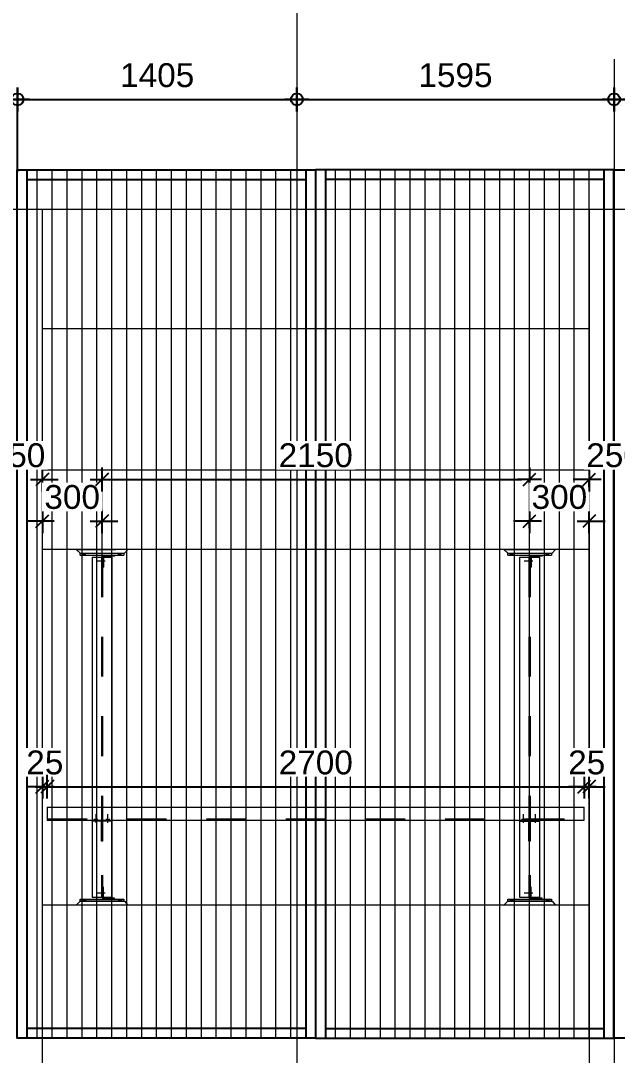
# Model space of a CAD drawing. Header units: millimetres. Extents: x 663313 to 1226001, y 1431724 to 1620898.
# Drawn here: x 663662.2 to 663665.2, y 1524735.12 to 1524740.33 of the extents above; entities that cross this region are included whole.
import ezdxf

# ---------------------------------------------------------------- set-up
doc = ezdxf.new("R2010")
doc.units = ezdxf.units.MM
for name, pattern in [('Grid Line', [22.225, 12.7, -3.175, 3.175, -3.175]), ('HIDDEN', [0.375, 0.25, -0.125]), ('XKITLINE00', [0]), ('XKITLINE02', [4, 2, -2])]:
    doc.linetypes.add(name, pattern=pattern)
doc.layers.get('Defpoints').update_dxf_attribs({"color": 140})
doc.layers.add('000 - D I M', color=1, linetype='Continuous')
doc.layers.add('DIM', color=1, linetype='Continuous')
for name, color, linetype, lineweight in [('A-GENM', 29, 'Continuous', 9), ('Bolt', 7, 'Continuous', 0), ('Part', 2, 'Continuous', 0), ('S-GRID', 1, 'Continuous', 9)]:
    doc.layers.add(name, color=color, linetype=linetype, lineweight=lineweight)
doc.styles.add('Arial', font='arial.ttf')
doc.dimstyles.new('Dim - 40 - Cen', dxfattribs={"dimscale": 0.04, "dimtxt": 3, "dimasz": 1, "dimexe": 0, "dimexo": 2.5, "dimgap": 1.5, "dimtad": 1, "dimdec": 0, "dimlfac": 1000, "dimzin": 1, "dimdsep": 46, "dimtxsty": 'Arial', "dimblk": 'CEN1', "dimcen": 0.09, "dimclrd": 1, "dimclre": 49, "dimclrt": 3, "dimadec": 0, "dimazin": 0, "dimtfac": 1, "dimtdec": 0, "dimtix": 1, "dimtofl": 0, "dimtmove": 2, "dimatfit": 3, "dimfxl": 1, "dimtfill": 1, "dimtfillclr": 256, "dimtolj": 1, "dimtzin": 0, "dimarcsym": 0})
doc.dimstyles.new('Dim - 40 - End', dxfattribs={"dimscale": 0.04, "dimtxt": 3, "dimasz": 1, "dimexe": 0, "dimexo": 2.5, "dimgap": 1.5, "dimtad": 1, "dimdec": 0, "dimlfac": 1000, "dimzin": 1, "dimdsep": 46, "dimtxsty": 'Arial', "dimblk": 'END', "dimcen": 0.09, "dimclrd": 1, "dimclre": 49, "dimclrt": 3, "dimadec": 0, "dimazin": 0, "dimtfac": 1, "dimtdec": 0, "dimtix": 1, "dimtofl": 0, "dimtmove": 2, "dimatfit": 3, "dimfxl": 1, "dimtfill": 1, "dimtfillclr": 256, "dimtolj": 1, "dimtzin": 0, "dimarcsym": 0})

# ---------------------------------------------------------------- blocks, each defined once
blk = doc.blocks.new('GM_Louver Grill Vertical Z1 - Z Profile-18225337-ENT 4 ELE-4 sheet')
at = {"layer": 'A-GENM', "color": 39}
blk.add_line((131839.2, 105680), (131839.2, 110050), dxfattribs=at)
blk = doc.blocks.new('4')
at = {"layer": 'DIM'}
for p, q in [((130213.4, 105680), (130213.4, 110050)), ((131613.7, 110050), (131613.7, 105680)), ((131713.7, 110050), (131713.7, 105680)), ((133113.9, 105680), (133113.9, 110050)), ((130213.4, 110000), (131613.7, 110000)), ((133113.9, 110000), (131713.7, 110000)), ((131613.7, 105730), (130213.4, 105730)), ((131713.7, 105730), (133113.9, 105730))]:
    blk.add_line(p, q, dxfattribs=at)
for points in [[(130163.4, 110050), (131663.7, 110050), (131663.7, 105680), (130163.4, 105680)], [(133163.9, 110050), (131663.7, 110050), (131663.7, 105680), (133163.9, 105680)], [(133163.9, 110050), (134664.2, 110050), (134664.2, 105680), (133163.9, 105680)]]:
    blk.add_lwpolyline(points, close=True, dxfattribs=at)
at = {"layer": 'A-GENM'}
for p in [(-1575, 0), (-1500, 0), (-1425, 0), (-1350, 0), (-1275, 0), (-1200, 0), (-1125, 0), (-1050, 0), (-975, 0), (-900, 0), (-825, 0), (-750, 0), (-675, 0), (-600, 0), (-450, 0), (-375, 0), (-300, 0), (-75, 0), (0, 0), (75, 0), (150, 0), (225, 0), (300, 0), (375, 0), (450, 0), (525, 0), (600, 0), (675, 0), (750, 0), (825, 0), (900, 0), (975, 0), (1050, 0), (1125, 0), (1200, 0)]:
    blk.add_blockref('GM_Louver Grill Vertical Z1 - Z Profile-18225337-ENT 4 ELE-4 sheet', p, dxfattribs=at)
at = {"layer": 'A-GENM', "color": 250}
blk.add_blockref('GM_Louver Grill Vertical Z1 - Z Profile-18225337-ENT 4 ELE-4 sheet', (-525, 0), dxfattribs=at)
blk = doc.blocks.new('*A2968277')
at = {"layer": 'Part', "linetype": 'XKITLINE00', "lineweight": 0}
for p, q in [((441.413366, 88.530227), (441.413366, 87.880227)), ((441.413366, 88.530227), (468.413366, 88.530227)), ((468.413366, 87.880227), (468.413366, 88.530227)), ((441.413366, 87.880227), (468.413366, 87.880227))]:
    blk.add_line(p, q, dxfattribs=at)
at = {"layer": 'Part', "linetype": 'XKITLINE02', "lineweight": 0}
blk.add_line((441.413366, 87.940227), (468.413366, 87.940227), dxfattribs=at)
blk = doc.blocks.new('*A3033278')
at = {"layer": 'Part', "linetype": 'XKITLINE00', "lineweight": 0}
for p, q in [((443.663364, 101.130227), (443.663364, 88.530227)), ((443.663364, 101.130227), (444.663364, 101.130227)), ((444.663364, 101.130227), (444.663364, 88.530227)), ((443.663364, 87.820227), (443.663364, 84.030227)), ((444.663364, 87.820227), (444.663364, 84.030227)), ((443.663364, 84.030227), (444.663364, 84.030227))]:
    blk.add_line(p, q, dxfattribs=at)
at = {"layer": 'Part', "linetype": 'XKITLINE02', "lineweight": 0}
for p, q in [((444.133364, 101.130227), (444.133364, 84.030227)), ((444.193364, 101.130227), (444.193364, 84.030227)), ((443.663364, 88.530227), (443.663364, 87.820227)), ((444.663364, 88.530227), (444.663364, 87.820227))]:
    blk.add_line(p, q, dxfattribs=at)
blk = doc.blocks.new('*A3044279')
at = {"layer": 'Part', "linetype": 'XKITLINE00', "lineweight": 0}
for p, q in [((443.063364, 83.930227), (445.263364, 83.930227)), ((443.063364, 83.830227), (443.063364, 83.930227)), ((445.263364, 83.830227), (443.063364, 83.830227)), ((445.263364, 83.930227), (445.263364, 83.830227))]:
    blk.add_line(p, q, dxfattribs=at)
blk = doc.blocks.new('*A3045280')
at = {"layer": 'Part', "linetype": 'XKITLINE02', "lineweight": 0}
for p, q in [((444.243364, 84.530227), (444.193364, 84.530227)), ((444.193364, 84.530227), (444.193364, 84.030227)), ((444.243364, 84.030227), (444.243364, 84.530227)), ((444.193364, 83.930227), (444.793364, 83.930227))]:
    blk.add_line(p, q, dxfattribs=at)
at = {"layer": 'Part', "linetype": 'XKITLINE00', "lineweight": 0}
for p, q in [((444.193364, 84.030227), (444.193364, 83.930227)), ((444.243364, 83.980227), (444.243364, 84.030227)), ((444.793364, 83.980227), (444.243364, 83.980227)), ((444.793364, 83.930227), (444.793364, 83.980227))]:
    blk.add_line(p, q, dxfattribs=at)
blk = doc.blocks.new('*A3046281')
at = {"layer": 'Part', "linetype": 'XKITLINE00', "lineweight": 0}
for p, q in [((442.863364, 83.630227), (443.063364, 83.830227)), ((443.063364, 83.830227), (445.293364, 83.830227)), ((445.293364, 83.830227), (445.463364, 83.630227))]:
    blk.add_line(p, q, dxfattribs=at)
at = {"layer": 'Part', "linetype": 'XKITLINE02', "lineweight": 0}
blk.add_line((445.463364, 83.630227), (442.863364, 83.630227), dxfattribs=at)
blk = doc.blocks.new('*A3047282')
at = {"layer": 'Bolt', "linetype": 'XKITLINE02', "lineweight": 0}
for p, q in [((444.243364, 84.400227), (444.193364, 84.400227)), ((444.322564, 84.230227), (443.893364, 84.230227)), ((444.193364, 84.300227), (444.133364, 84.300227)), ((444.193364, 84.160227), (444.133364, 84.160227)), ((444.243364, 84.060227), (444.193364, 84.060227))]:
    blk.add_line(p, q, dxfattribs=at)
blk = doc.blocks.new('*A3048283')
at = {"layer": 'Bolt'}
for points in [[(443.333, 83.93), (443.333, 83.83), (443.193, 83.83), (443.193, 83.93)], [(445.133, 83.93), (445.133, 83.83), (444.993, 83.83), (444.993, 83.93)]]:
    blk.add_hatch(color=256, dxfattribs=at).paths.add_polyline_path(points, flags=17)
at = {"layer": 'Bolt', "linetype": 'XKITLINE00', "lineweight": 0}
for p, q in [((443.193, 83.93), (443.193, 83.83)), ((443.263, 83.93), (443.263, 83.83)), ((443.333, 83.93), (443.333, 83.83)), ((444.993, 83.93), (444.993, 83.83)), ((445.063, 83.93), (445.063, 83.83)), ((445.133, 83.93), (445.133, 83.83))]:
    blk.add_line(p, q, dxfattribs=at)
blk = doc.blocks.new('*A3055284')
at = {"layer": 'Bolt'}
for points in [[(443.333, 101.33), (443.333, 101.23), (443.193, 101.23), (443.193, 101.33)], [(445.133, 101.33), (445.133, 101.23), (444.993, 101.23), (444.993, 101.33)]]:
    blk.add_hatch(color=256, dxfattribs=at).paths.add_polyline_path(points, flags=17)
at = {"layer": 'Bolt', "linetype": 'XKITLINE00', "lineweight": 0}
for p, q in [((443.193, 101.23), (443.193, 101.33)), ((443.263, 101.23), (443.263, 101.33)), ((443.333, 101.23), (443.333, 101.33)), ((444.993, 101.23), (444.993, 101.33)), ((445.063, 101.23), (445.063, 101.33)), ((445.133, 101.23), (445.133, 101.33))]:
    blk.add_line(p, q, dxfattribs=at)
blk = doc.blocks.new('*A3056285')
at = {"layer": 'Bolt', "linetype": 'XKITLINE02', "lineweight": 0}
for p, q in [((444.193364, 101.000227), (444.133364, 101.000227)), ((444.243364, 101.100227), (444.193364, 101.100227)), ((444.322564, 100.930227), (443.893364, 100.930227)), ((444.193364, 100.860227), (444.133364, 100.860227)), ((444.243364, 100.760227), (444.193364, 100.760227))]:
    blk.add_line(p, q, dxfattribs=at)
blk = doc.blocks.new('*A3057286')
at = {"layer": 'Part', "linetype": 'XKITLINE00', "lineweight": 0}
for p, q in [((443.063364, 101.330227), (442.863364, 101.530227)), ((445.293364, 101.330227), (445.463364, 101.530227)), ((443.063364, 101.330227), (445.293364, 101.330227))]:
    blk.add_line(p, q, dxfattribs=at)
at = {"layer": 'Part', "linetype": 'XKITLINE02', "lineweight": 0}
blk.add_line((442.863364, 101.530227), (445.463364, 101.530227), dxfattribs=at)
blk = doc.blocks.new('*A3058287')
at = {"layer": 'Part', "linetype": 'XKITLINE00', "lineweight": 0}
for p, q in [((444.193364, 101.230227), (444.193364, 101.130227)), ((444.793364, 101.180227), (444.243364, 101.180227)), ((444.243364, 101.180227), (444.243364, 101.130227)), ((444.793364, 101.230227), (444.793364, 101.180227))]:
    blk.add_line(p, q, dxfattribs=at)
at = {"layer": 'Part', "linetype": 'XKITLINE02', "lineweight": 0}
for p, q in [((444.193364, 101.230227), (444.793364, 101.230227)), ((444.193364, 101.130227), (444.193364, 100.630227)), ((444.243364, 101.130227), (444.243364, 100.630227)), ((444.193364, 100.630227), (444.243364, 100.630227))]:
    blk.add_line(p, q, dxfattribs=at)
blk = doc.blocks.new('*A3059288')
at = {"layer": 'Part', "linetype": 'XKITLINE00', "lineweight": 0}
for p, q in [((443.063364, 101.230227), (443.063364, 101.330227)), ((443.063364, 101.330227), (445.263364, 101.330227)), ((443.063364, 101.230227), (445.263364, 101.230227)), ((445.263364, 101.330227), (445.263364, 101.230227))]:
    blk.add_line(p, q, dxfattribs=at)
blk = doc.blocks.new('*A3092289')
at = {"layer": 'Bolt'}
for points in [[(443.793, 87.88), (443.793, 87.94), (443.933, 87.94), (443.933, 87.88)], [(443.793, 87.82), (443.793, 87.88), (443.933, 87.88), (443.933, 87.82)], [(444.393, 87.88), (444.393, 87.94), (444.533, 87.94), (444.533, 87.88)], [(444.393, 87.82), (444.393, 87.88), (444.533, 87.88), (444.533, 87.82)]]:
    blk.add_hatch(color=256, dxfattribs=at).paths.add_polyline_path(points, flags=17)
at = {"layer": 'Bolt', "linetype": 'XKITLINE00', "lineweight": 0}
for p, q in [((443.863, 87.741), (443.863, 88.17)), ((444.463, 87.741), (444.463, 88.17)), ((443.793, 87.88), (443.793, 87.94)), ((443.793, 87.82), (443.793, 87.88)), ((443.933, 87.88), (443.933, 87.94)), ((443.933, 87.82), (443.933, 87.88)), ((444.393, 87.88), (444.393, 87.94)), ((444.393, 87.82), (444.393, 87.88)), ((444.533, 87.88), (444.533, 87.94)), ((444.533, 87.82), (444.533, 87.88))]:
    blk.add_line(p, q, dxfattribs=at)
blk = doc.blocks.new('*A3093290')
at = {"layer": 'Part', "linetype": 'XKITLINE00', "lineweight": 0}
for p, q in [((443.663364, 87.820227), (443.663364, 87.880227)), ((444.663364, 87.820227), (443.663364, 87.820227)), ((444.663364, 87.880227), (444.663364, 87.820227))]:
    blk.add_line(p, q, dxfattribs=at)
at = {"layer": 'Part', "linetype": 'XKITLINE02', "lineweight": 0}
blk.add_line((443.663364, 87.880227), (444.663364, 87.880227), dxfattribs=at)
blk = doc.blocks.new('*A3094291')
at = {"layer": 'Part', "linetype": 'XKITLINE00', "lineweight": 0}
for p, q in [((444.133364, 87.820227), (444.193364, 87.820227)), ((444.133364, 86.820227), (444.133364, 87.820227)), ((444.133364, 87.520227), (444.193364, 87.520227)), ((444.193364, 87.820227), (444.193364, 86.820227)), ((444.193364, 86.820227), (444.133364, 86.820227))]:
    blk.add_line(p, q, dxfattribs=at)
blk = doc.blocks.new('*A3179295')
at = {"layer": 'Part', "linetype": 'XKITLINE00', "lineweight": 0}
for p, q in [((465.163364, 101.130227), (465.163364, 88.530227)), ((465.163364, 101.130227), (466.163364, 101.130227)), ((466.163364, 101.130227), (466.163364, 88.530227)), ((465.163364, 87.820227), (465.163364, 84.030227)), ((466.163364, 87.820227), (466.163364, 84.030227)), ((465.163364, 84.030227), (466.163364, 84.030227))]:
    blk.add_line(p, q, dxfattribs=at)
at = {"layer": 'Part', "linetype": 'XKITLINE02', "lineweight": 0}
for p, q in [((465.633364, 101.130227), (465.633364, 84.030227)), ((465.693364, 101.130227), (465.693364, 84.030227)), ((465.163364, 88.530227), (465.163364, 87.820227)), ((466.163364, 88.530227), (466.163364, 87.820227))]:
    blk.add_line(p, q, dxfattribs=at)
blk = doc.blocks.new('*A3212318')
at = {"layer": 'Bolt'}
for points in [[(465.293, 87.88), (465.293, 87.94), (465.433, 87.94), (465.433, 87.88)], [(465.293, 87.82), (465.293, 87.88), (465.433, 87.88), (465.433, 87.82)], [(465.893, 87.88), (465.893, 87.94), (466.033, 87.94), (466.033, 87.88)], [(465.893, 87.82), (465.893, 87.88), (466.033, 87.88), (466.033, 87.82)]]:
    blk.add_hatch(color=256, dxfattribs=at).paths.add_polyline_path(points, flags=17)
at = {"layer": 'Bolt', "linetype": 'XKITLINE00', "lineweight": 0}
for p, q in [((465.363, 87.741), (465.363, 88.17)), ((465.963, 87.741), (465.963, 88.17)), ((465.293, 87.88), (465.293, 87.94)), ((465.293, 87.82), (465.293, 87.88)), ((465.433, 87.88), (465.433, 87.94)), ((465.433, 87.82), (465.433, 87.88)), ((465.893, 87.88), (465.893, 87.94)), ((465.893, 87.82), (465.893, 87.88)), ((466.033, 87.88), (466.033, 87.94)), ((466.033, 87.82), (466.033, 87.88))]:
    blk.add_line(p, q, dxfattribs=at)
blk = doc.blocks.new('*A3213319')
at = {"layer": 'Part', "linetype": 'XKITLINE00', "lineweight": 0}
for p, q in [((465.163364, 87.820227), (465.163364, 87.880227)), ((465.163364, 87.820227), (466.163364, 87.820227)), ((466.163364, 87.820227), (466.163364, 87.880227))]:
    blk.add_line(p, q, dxfattribs=at)
at = {"layer": 'Part', "linetype": 'XKITLINE02', "lineweight": 0}
blk.add_line((465.163364, 87.880227), (466.163364, 87.880227), dxfattribs=at)
blk = doc.blocks.new('*A3214320')
at = {"layer": 'Part', "linetype": 'XKITLINE00', "lineweight": 0}
for p, q in [((465.633364, 87.820227), (465.693364, 87.820227)), ((465.633364, 86.820227), (465.633364, 87.820227)), ((465.633364, 87.520227), (465.693364, 87.520227)), ((465.693364, 87.820227), (465.693364, 86.820227)), ((465.693364, 86.820227), (465.633364, 86.820227))]:
    blk.add_line(p, q, dxfattribs=at)
blk = doc.blocks.new('*A3215321')
at = {"layer": 'Part', "linetype": 'XKITLINE00', "lineweight": 0}
for p, q in [((464.563364, 83.930227), (466.763364, 83.930227)), ((464.563364, 83.830227), (464.563364, 83.930227)), ((466.763364, 83.830227), (464.563364, 83.830227)), ((466.763364, 83.930227), (466.763364, 83.830227))]:
    blk.add_line(p, q, dxfattribs=at)
blk = doc.blocks.new('*A3216322')
at = {"layer": 'Part', "linetype": 'XKITLINE02', "lineweight": 0}
for p, q in [((465.743364, 84.530227), (465.693364, 84.530227)), ((465.693364, 84.530227), (465.693364, 84.030227)), ((465.743364, 84.030227), (465.743364, 84.530227)), ((465.693364, 83.930227), (466.293364, 83.930227))]:
    blk.add_line(p, q, dxfattribs=at)
at = {"layer": 'Part', "linetype": 'XKITLINE00', "lineweight": 0}
for p, q in [((465.693364, 84.030227), (465.693364, 83.930227)), ((465.743364, 83.980227), (465.743364, 84.030227)), ((466.293364, 83.980227), (465.743364, 83.980227)), ((466.293364, 83.930227), (466.293364, 83.980227))]:
    blk.add_line(p, q, dxfattribs=at)
blk = doc.blocks.new('*A3217323')
at = {"layer": 'Part', "linetype": 'XKITLINE00', "lineweight": 0}
for p, q in [((464.363364, 83.630227), (464.563364, 83.830227)), ((464.563364, 83.830227), (466.793364, 83.830227)), ((466.793364, 83.830227), (466.963364, 83.630227))]:
    blk.add_line(p, q, dxfattribs=at)
at = {"layer": 'Part', "linetype": 'XKITLINE02', "lineweight": 0}
blk.add_line((466.963364, 83.630227), (464.363364, 83.630227), dxfattribs=at)
blk = doc.blocks.new('*A3218324')
at = {"layer": 'Bolt', "linetype": 'XKITLINE02', "lineweight": 0}
for p, q in [((465.743364, 84.400227), (465.693364, 84.400227)), ((465.822564, 84.230227), (465.393364, 84.230227)), ((465.693364, 84.300227), (465.633364, 84.300227)), ((465.693364, 84.160227), (465.633364, 84.160227)), ((465.743364, 84.060227), (465.693364, 84.060227))]:
    blk.add_line(p, q, dxfattribs=at)
blk = doc.blocks.new('*A3219325')
at = {"layer": 'Bolt'}
for points in [[(464.833, 83.93), (464.833, 83.83), (464.693, 83.83), (464.693, 83.93)], [(466.633, 83.93), (466.633, 83.83), (466.493, 83.83), (466.493, 83.93)]]:
    blk.add_hatch(color=256, dxfattribs=at).paths.add_polyline_path(points, flags=17)
at = {"layer": 'Bolt', "linetype": 'XKITLINE00', "lineweight": 0}
for p, q in [((464.693, 83.93), (464.693, 83.83)), ((464.763, 83.93), (464.763, 83.83)), ((464.833, 83.93), (464.833, 83.83)), ((466.493, 83.93), (466.493, 83.83)), ((466.563, 83.93), (466.563, 83.83)), ((466.633, 83.93), (466.633, 83.83))]:
    blk.add_line(p, q, dxfattribs=at)
blk = doc.blocks.new('*A3220326')
at = {"layer": 'Bolt'}
for points in [[(464.833, 101.33), (464.833, 101.23), (464.693, 101.23), (464.693, 101.33)], [(466.633, 101.33), (466.633, 101.23), (466.493, 101.23), (466.493, 101.33)]]:
    blk.add_hatch(color=256, dxfattribs=at).paths.add_polyline_path(points, flags=17)
at = {"layer": 'Bolt', "linetype": 'XKITLINE00', "lineweight": 0}
for p, q in [((464.693, 101.23), (464.693, 101.33)), ((464.763, 101.23), (464.763, 101.33)), ((464.833, 101.23), (464.833, 101.33)), ((466.493, 101.23), (466.493, 101.33)), ((466.563, 101.23), (466.563, 101.33)), ((466.633, 101.23), (466.633, 101.33))]:
    blk.add_line(p, q, dxfattribs=at)
blk = doc.blocks.new('*A3221327')
at = {"layer": 'Bolt', "linetype": 'XKITLINE02', "lineweight": 0}
for p, q in [((465.693364, 101.000227), (465.633364, 101.000227)), ((465.743364, 101.100227), (465.693364, 101.100227)), ((465.822564, 100.930227), (465.393364, 100.930227)), ((465.693364, 100.860227), (465.633364, 100.860227)), ((465.743364, 100.760227), (465.693364, 100.760227))]:
    blk.add_line(p, q, dxfattribs=at)
blk = doc.blocks.new('*A3222328')
at = {"layer": 'Part', "linetype": 'XKITLINE00', "lineweight": 0}
for p, q in [((464.563364, 101.330227), (464.363364, 101.530227)), ((466.793364, 101.330227), (466.963364, 101.530227)), ((464.563364, 101.330227), (466.793364, 101.330227))]:
    blk.add_line(p, q, dxfattribs=at)
at = {"layer": 'Part', "linetype": 'XKITLINE02', "lineweight": 0}
blk.add_line((464.363364, 101.530227), (466.963364, 101.530227), dxfattribs=at)
blk = doc.blocks.new('*A3223329')
at = {"layer": 'Part', "linetype": 'XKITLINE00', "lineweight": 0}
for p, q in [((465.693364, 101.230227), (465.693364, 101.130227)), ((466.293364, 101.180227), (465.743364, 101.180227)), ((465.743364, 101.180227), (465.743364, 101.130227)), ((466.293364, 101.230227), (466.293364, 101.180227))]:
    blk.add_line(p, q, dxfattribs=at)
at = {"layer": 'Part', "linetype": 'XKITLINE02', "lineweight": 0}
for p, q in [((465.693364, 101.230227), (466.293364, 101.230227)), ((465.693364, 101.130227), (465.693364, 100.630227)), ((465.743364, 101.130227), (465.743364, 100.630227)), ((465.693364, 100.630227), (465.743364, 100.630227))]:
    blk.add_line(p, q, dxfattribs=at)
blk = doc.blocks.new('*A3224330')
at = {"layer": 'Part', "linetype": 'XKITLINE00', "lineweight": 0}
for p, q in [((464.563364, 101.230227), (464.563364, 101.330227)), ((464.563364, 101.330227), (466.763364, 101.330227)), ((464.563364, 101.230227), (466.763364, 101.230227)), ((466.763364, 101.330227), (466.763364, 101.230227))]:
    blk.add_line(p, q, dxfattribs=at)
blk = doc.blocks.new('CEN1')
at = {"color": 1}
for p, q in [((0, 1.5), (0, -1.5)), ((1.5, 0), (-1.5, 0))]:
    blk.add_line(p, q, dxfattribs=at)
at = {"color": 3}
blk.add_circle((0, 0), 0.75, dxfattribs=at)
blk = doc.blocks.new('*D4015')
at = {"layer": '000 - D I M', "color": 49, "lineweight": -2, "transparency": 16777216}
for p, q in [((663660.4066, 1524739.6686), (663660.4066, 1524739.9317)), ((663662.1816, 1524739.5656), (663662.1816, 1524739.9317))]:
    blk.add_line(p, q, dxfattribs=at)
at = {"layer": '000 - D I M', "color": 1, "lineweight": -2, "transparency": 16777216}
blk.add_line((663660.4466, 1524739.9317), (663662.1416, 1524739.9317), dxfattribs=at)
at = {"layer": 'Defpoints', "color": 0, "transparency": 16777216}
for p in [(663662.1816, 1524739.9317), (663660.4066, 1524739.5686), (663662.1816, 1524739.4656)]:
    blk.add_point(p, dxfattribs=at)
at = {"layer": '000 - D I M', "color": 1, "lineweight": -2, "transparency": 16777216, "xscale": 0.04, "yscale": 0.04, "zscale": 0.04, "rotation": 180}
blk.add_blockref('CEN1', (663660.4066, 1524739.9317), dxfattribs=at)
at = {"layer": '000 - D I M', "color": 1, "lineweight": -2, "transparency": 16777216, "xscale": 0.04, "yscale": 0.04, "zscale": 0.04}
blk.add_blockref('CEN1', (663662.1816, 1524739.9317), dxfattribs=at)
at = {"layer": '000 - D I M', "color": 3, "transparency": 16777216, "insert": (663661.2941, 1524740.053), "char_height": 0.12, "attachment_point": 5, "style": 'Arial', "bg_fill": 3, "box_fill_scale": 1.1, "bg_fill_color": 256, "bg_fill_true_color": 13158600, "bg_fill_transparency": 0}
blk.add_mtext('\\A1;1775', dxfattribs=at)
blk = doc.blocks.new('*D4016')
at = {"layer": '000 - D I M', "color": 49, "lineweight": -2, "transparency": 16777216}
for p, q in [((663662.1816, 1524739.5656), (663662.1816, 1524739.9317)), ((663663.5866, 1524739.9252), (663663.5866, 1524739.9317))]:
    blk.add_line(p, q, dxfattribs=at)
at = {"layer": '000 - D I M', "color": 1, "lineweight": -2, "transparency": 16777216}
blk.add_line((663662.2216, 1524739.9317), (663663.5466, 1524739.9317), dxfattribs=at)
at = {"layer": 'Defpoints', "color": 0, "transparency": 16777216}
for p in [(663663.5866, 1524739.9317), (663663.5866, 1524739.8252), (663662.1816, 1524739.4656)]:
    blk.add_point(p, dxfattribs=at)
at = {"layer": '000 - D I M', "color": 1, "lineweight": -2, "transparency": 16777216, "xscale": 0.04, "yscale": 0.04, "zscale": 0.04, "rotation": 180}
blk.add_blockref('CEN1', (663662.1816, 1524739.9317), dxfattribs=at)
at = {"layer": '000 - D I M', "color": 1, "lineweight": -2, "transparency": 16777216, "xscale": 0.04, "yscale": 0.04, "zscale": 0.04}
blk.add_blockref('CEN1', (663663.5866, 1524739.9317), dxfattribs=at)
at = {"layer": '000 - D I M', "color": 3, "transparency": 16777216, "insert": (663662.8841, 1524740.053), "char_height": 0.12, "attachment_point": 5, "style": 'Arial', "bg_fill": 3, "box_fill_scale": 1.1, "bg_fill_color": 256, "bg_fill_true_color": 13158600, "bg_fill_transparency": 0}
blk.add_mtext('\\A1;1405', dxfattribs=at)
blk = doc.blocks.new('*D4017')
at = {"layer": '000 - D I M', "color": 49, "lineweight": -2, "transparency": 16777216}
for p, q in [((663663.5866, 1524739.9252), (663663.5866, 1524739.9317)), ((663665.1816, 1524739.9097), (663665.1816, 1524739.9317))]:
    blk.add_line(p, q, dxfattribs=at)
at = {"layer": '000 - D I M', "color": 1, "lineweight": -2, "transparency": 16777216}
blk.add_line((663663.6266, 1524739.9317), (663665.1416, 1524739.9317), dxfattribs=at)
at = {"layer": 'Defpoints', "color": 0, "transparency": 16777216}
for p in [(663665.1816, 1524739.9317), (663663.5866, 1524739.8252), (663665.1816, 1524739.8097)]:
    blk.add_point(p, dxfattribs=at)
at = {"layer": '000 - D I M', "color": 1, "lineweight": -2, "transparency": 16777216, "xscale": 0.04, "yscale": 0.04, "zscale": 0.04, "rotation": 180}
blk.add_blockref('CEN1', (663663.5866, 1524739.9317), dxfattribs=at)
at = {"layer": '000 - D I M', "color": 1, "lineweight": -2, "transparency": 16777216, "xscale": 0.04, "yscale": 0.04, "zscale": 0.04}
blk.add_blockref('CEN1', (663665.1816, 1524739.9317), dxfattribs=at)
at = {"layer": '000 - D I M', "color": 3, "transparency": 16777216, "insert": (663664.3841, 1524740.053), "char_height": 0.12, "attachment_point": 5, "style": 'Arial', "bg_fill": 3, "box_fill_scale": 1.1, "bg_fill_color": 256, "bg_fill_true_color": 13158600, "bg_fill_transparency": 0}
blk.add_mtext('\\A1;1595', dxfattribs=at)
blk = doc.blocks.new('*D4018')
at = {"layer": '000 - D I M', "color": 49, "lineweight": -2, "transparency": 16777216}
for p, q in [((663665.1816, 1524739.9097), (663665.1816, 1524739.9317)), ((663668.1816, 1524739.8821), (663668.1816, 1524739.9317))]:
    blk.add_line(p, q, dxfattribs=at)
at = {"layer": '000 - D I M', "color": 1, "lineweight": -2, "transparency": 16777216}
blk.add_line((663665.2216, 1524739.9317), (663668.1416, 1524739.9317), dxfattribs=at)
at = {"layer": 'Defpoints', "color": 0, "transparency": 16777216}
for p in [(663668.1816, 1524739.9317), (663665.1816, 1524739.8097), (663668.1816, 1524739.7821)]:
    blk.add_point(p, dxfattribs=at)
at = {"layer": '000 - D I M', "color": 1, "lineweight": -2, "transparency": 16777216, "xscale": 0.04, "yscale": 0.04, "zscale": 0.04, "rotation": 180}
blk.add_blockref('CEN1', (663665.1816, 1524739.9317), dxfattribs=at)
at = {"layer": '000 - D I M', "color": 1, "lineweight": -2, "transparency": 16777216, "xscale": 0.04, "yscale": 0.04, "zscale": 0.04}
blk.add_blockref('CEN1', (663668.1816, 1524739.9317), dxfattribs=at)
at = {"layer": '000 - D I M', "color": 3, "transparency": 16777216, "insert": (663666.6816, 1524740.053), "char_height": 0.12, "attachment_point": 5, "style": 'Arial', "bg_fill": 3, "box_fill_scale": 1.1, "bg_fill_color": 256, "bg_fill_true_color": 13158600, "bg_fill_transparency": 0}
blk.add_mtext('\\A1;3000', dxfattribs=at)
blk = doc.blocks.new('END')
at = {"color": 1}
for p, q in [((0, 1.5), (0, -1.5)), ((1.5, 0), (-1.5, 0))]:
    blk.add_line(p, q, dxfattribs=at)
at = {"color": 3}
blk.add_line((-0.8, -0.8), (0.8, 0.8), dxfattribs=at)
blk = doc.blocks.new('*D4028')
at = {"layer": '000 - D I M', "color": 1, "lineweight": -2, "transparency": 16777216}
for p, q in [((663662.0166, 1524738.0194), (663661.9766, 1524738.0194)), ((663662.3466, 1524738.0194), (663662.3866, 1524738.0194))]:
    blk.add_line(p, q, dxfattribs=at)
at = {"layer": '000 - D I M', "color": 49, "lineweight": -2, "transparency": 16777216}
for p, q in [((663662.0566, 1524738.0197), (663662.0566, 1524738.0194)), ((663662.3066, 1524738.0197), (663662.3066, 1524738.0194))]:
    blk.add_line(p, q, dxfattribs=at)
at = {"layer": 'Defpoints', "color": 0, "transparency": 16777216}
for p in [(663662.3066, 1524738.0194), (663662.0566, 1524737.9197), (663662.3066, 1524737.9197)]:
    blk.add_point(p, dxfattribs=at)
at = {"layer": '000 - D I M', "color": 1, "lineweight": -2, "transparency": 16777216, "xscale": 0.04, "yscale": 0.04, "zscale": 0.04}
blk.add_blockref('END', (663662.0566, 1524738.0194), dxfattribs=at)
at = {"layer": '000 - D I M', "color": 1, "lineweight": -2, "transparency": 16777216, "xscale": 0.04, "yscale": 0.04, "zscale": 0.04, "rotation": 180}
blk.add_blockref('END', (663662.3066, 1524738.0194), dxfattribs=at)
at = {"layer": '000 - D I M', "color": 3, "transparency": 16777216, "insert": (663662.1816, 1524738.1407), "char_height": 0.12, "attachment_point": 5, "style": 'Arial', "bg_fill": 3, "box_fill_scale": 1.1, "bg_fill_color": 256, "bg_fill_true_color": 13158600, "bg_fill_transparency": 0}
blk.add_mtext('\\A1;250', dxfattribs=at)
blk = doc.blocks.new('*D4029')
at = {"layer": '000 - D I M', "color": 1, "lineweight": -2, "transparency": 16777216}
for p, q in [((663662.2666, 1524737.8093), (663662.2266, 1524737.8093)), ((663662.6466, 1524737.8093), (663662.6866, 1524737.8093))]:
    blk.add_line(p, q, dxfattribs=at)
at = {"layer": '000 - D I M', "color": 49, "lineweight": -2, "transparency": 16777216}
for p, q in [((663662.3066, 1524737.7989), (663662.3066, 1524737.8093)), ((663662.6066, 1524737.7989), (663662.6066, 1524737.8093))]:
    blk.add_line(p, q, dxfattribs=at)
at = {"layer": 'Defpoints', "color": 0, "transparency": 16777216}
for p in [(663662.6066, 1524737.8093), (663662.3066, 1524737.6989), (663662.6066, 1524737.6989)]:
    blk.add_point(p, dxfattribs=at)
at = {"layer": '000 - D I M', "color": 1, "lineweight": -2, "transparency": 16777216, "xscale": 0.04, "yscale": 0.04, "zscale": 0.04}
blk.add_blockref('END', (663662.3066, 1524737.8093), dxfattribs=at)
at = {"layer": '000 - D I M', "color": 1, "lineweight": -2, "transparency": 16777216, "xscale": 0.04, "yscale": 0.04, "zscale": 0.04, "rotation": 180}
blk.add_blockref('END', (663662.6066, 1524737.8093), dxfattribs=at)
at = {"layer": '000 - D I M', "color": 3, "transparency": 16777216, "insert": (663662.4566, 1524737.9307), "char_height": 0.12, "attachment_point": 5, "style": 'Arial', "bg_fill": 3, "box_fill_scale": 1.1, "bg_fill_color": 256, "bg_fill_true_color": 13158600, "bg_fill_transparency": 0}
blk.add_mtext('\\A1;300', dxfattribs=at)
blk = doc.blocks.new('*D4030')
at = {"layer": '000 - D I M', "color": 49, "lineweight": -2, "transparency": 16777216}
for p, q in [((663662.6066, 1524737.9999), (663662.6066, 1524738.0194)), ((663664.7564, 1524737.9999), (663664.7564, 1524738.0194))]:
    blk.add_line(p, q, dxfattribs=at)
at = {"layer": '000 - D I M', "color": 1, "lineweight": -2, "transparency": 16777216}
blk.add_line((663662.6466, 1524738.0194), (663664.7164, 1524738.0194), dxfattribs=at)
at = {"layer": 'Defpoints', "color": 0, "transparency": 16777216}
for p in [(663664.7564, 1524738.0194), (663662.6066, 1524737.8999), (663664.7564, 1524737.8999)]:
    blk.add_point(p, dxfattribs=at)
at = {"layer": '000 - D I M', "color": 1, "lineweight": -2, "transparency": 16777216, "xscale": 0.04, "yscale": 0.04, "zscale": 0.04, "rotation": 180}
blk.add_blockref('END', (663662.6066, 1524738.0194), dxfattribs=at)
at = {"layer": '000 - D I M', "color": 1, "lineweight": -2, "transparency": 16777216, "xscale": 0.04, "yscale": 0.04, "zscale": 0.04}
blk.add_blockref('END', (663664.7564, 1524738.0194), dxfattribs=at)
at = {"layer": '000 - D I M', "color": 3, "transparency": 16777216, "insert": (663663.6815, 1524738.1407), "char_height": 0.12, "attachment_point": 5, "style": 'Arial', "bg_fill": 3, "box_fill_scale": 1.1, "bg_fill_color": 256, "bg_fill_true_color": 13158600, "bg_fill_transparency": 0}
blk.add_mtext('\\A1;2150', dxfattribs=at)
blk = doc.blocks.new('*D4031')
at = {"layer": '000 - D I M', "color": 1, "lineweight": -2, "transparency": 16777216}
for p, q in [((663664.7164, 1524737.8093), (663664.6764, 1524737.8093)), ((663665.0966, 1524737.8093), (663665.1366, 1524737.8093))]:
    blk.add_line(p, q, dxfattribs=at)
at = {"layer": '000 - D I M', "color": 49, "lineweight": -2, "transparency": 16777216}
for p, q in [((663664.7564, 1524737.7741), (663664.7564, 1524737.8093)), ((663665.0566, 1524737.7741), (663665.0566, 1524737.8093))]:
    blk.add_line(p, q, dxfattribs=at)
at = {"layer": 'Defpoints', "color": 0, "transparency": 16777216}
for p in [(663665.0566, 1524737.8093), (663664.7564, 1524737.6741), (663665.0566, 1524737.6741)]:
    blk.add_point(p, dxfattribs=at)
at = {"layer": '000 - D I M', "color": 1, "lineweight": -2, "transparency": 16777216, "xscale": 0.04, "yscale": 0.04, "zscale": 0.04}
blk.add_blockref('END', (663664.7564, 1524737.8093), dxfattribs=at)
at = {"layer": '000 - D I M', "color": 1, "lineweight": -2, "transparency": 16777216, "xscale": 0.04, "yscale": 0.04, "zscale": 0.04, "rotation": 180}
blk.add_blockref('END', (663665.0566, 1524737.8093), dxfattribs=at)
at = {"layer": '000 - D I M', "color": 3, "transparency": 16777216, "insert": (663664.9065, 1524737.9307), "char_height": 0.12, "attachment_point": 5, "style": 'Arial', "bg_fill": 3, "box_fill_scale": 1.1, "bg_fill_color": 256, "bg_fill_true_color": 13158600, "bg_fill_transparency": 0}
blk.add_mtext('\\A1;300', dxfattribs=at)
blk = doc.blocks.new('*D3972')
at = {"layer": '000 - D I M', "color": 1, "lineweight": -2, "transparency": 16777216}
for p, q in [((663665.0164, 1524738.0194), (663664.9764, 1524738.0194)), ((663665.3466, 1524738.0194), (663665.3866, 1524738.0194))]:
    blk.add_line(p, q, dxfattribs=at)
at = {"layer": '000 - D I M', "color": 49, "lineweight": -2, "transparency": 16777216}
for p, q in [((663665.0564, 1524737.9812), (663665.0564, 1524738.0194)), ((663665.3066, 1524737.9812), (663665.3066, 1524738.0194))]:
    blk.add_line(p, q, dxfattribs=at)
at = {"layer": 'Defpoints', "color": 0, "transparency": 16777216}
for p in [(663665.3066, 1524738.0194), (663665.0564, 1524737.8812), (663665.3066, 1524737.8812)]:
    blk.add_point(p, dxfattribs=at)
at = {"layer": '000 - D I M', "color": 1, "lineweight": -2, "transparency": 16777216, "xscale": 0.04, "yscale": 0.04, "zscale": 0.04}
blk.add_blockref('END', (663665.0564, 1524738.0194), dxfattribs=at)
at = {"layer": '000 - D I M', "color": 1, "lineweight": -2, "transparency": 16777216, "xscale": 0.04, "yscale": 0.04, "zscale": 0.04, "rotation": 180}
blk.add_blockref('END', (663665.3066, 1524738.0194), dxfattribs=at)
at = {"layer": '000 - D I M', "color": 3, "transparency": 16777216, "insert": (663665.1815, 1524738.1407), "char_height": 0.12, "attachment_point": 5, "style": 'Arial', "bg_fill": 3, "box_fill_scale": 1.1, "bg_fill_color": 256, "bg_fill_true_color": 13158600, "bg_fill_transparency": 0}
blk.add_mtext('\\A1;250', dxfattribs=at)
blk = doc.blocks.new('*D3983')
at = {"layer": '000 - D I M', "color": 1, "lineweight": -2, "transparency": 16777216}
for p, q in [((663662.2666, 1524736.4739), (663662.2266, 1524736.4739)), ((663662.3716, 1524736.4739), (663662.4116, 1524736.4739))]:
    blk.add_line(p, q, dxfattribs=at)
at = {"layer": '000 - D I M', "color": 49, "lineweight": -2, "transparency": 16777216}
for p, q in [((663662.3066, 1524736.4685), (663662.3066, 1524736.4739)), ((663662.3316, 1524736.4711), (663662.3316, 1524736.4739))]:
    blk.add_line(p, q, dxfattribs=at)
at = {"layer": 'Defpoints', "color": 0, "transparency": 16777216}
for p in [(663662.3316, 1524736.4739), (663662.3066, 1524736.3685), (663662.3316, 1524736.3711)]:
    blk.add_point(p, dxfattribs=at)
at = {"layer": '000 - D I M', "color": 1, "lineweight": -2, "transparency": 16777216, "xscale": 0.04, "yscale": 0.04, "zscale": 0.04}
blk.add_blockref('END', (663662.3066, 1524736.4739), dxfattribs=at)
at = {"layer": '000 - D I M', "color": 1, "lineweight": -2, "transparency": 16777216, "xscale": 0.04, "yscale": 0.04, "zscale": 0.04, "rotation": 180}
blk.add_blockref('END', (663662.3316, 1524736.4739), dxfattribs=at)
at = {"layer": '000 - D I M', "color": 3, "transparency": 16777216, "insert": (663662.3191, 1524736.5951), "char_height": 0.12, "attachment_point": 5, "style": 'Arial', "bg_fill": 3, "box_fill_scale": 1.1, "bg_fill_color": 256, "bg_fill_true_color": 13158600, "bg_fill_transparency": 0}
blk.add_mtext('\\A1;25', dxfattribs=at)
blk = doc.blocks.new('*D3984')
at = {"layer": '000 - D I M', "color": 49, "lineweight": -2, "transparency": 16777216}
for p, q in [((663662.3316, 1524736.4711), (663662.3316, 1524736.4739)), ((663665.0316, 1524736.4711), (663665.0316, 1524736.4739))]:
    blk.add_line(p, q, dxfattribs=at)
at = {"layer": '000 - D I M', "color": 1, "lineweight": -2, "transparency": 16777216}
blk.add_line((663662.3716, 1524736.4739), (663664.9916, 1524736.4739), dxfattribs=at)
at = {"layer": 'Defpoints', "color": 0, "transparency": 16777216}
for p in [(663665.0316, 1524736.4739), (663662.3316, 1524736.3711), (663665.0316, 1524736.3711)]:
    blk.add_point(p, dxfattribs=at)
at = {"layer": '000 - D I M', "color": 1, "lineweight": -2, "transparency": 16777216, "xscale": 0.04, "yscale": 0.04, "zscale": 0.04, "rotation": 180}
blk.add_blockref('END', (663662.3316, 1524736.4739), dxfattribs=at)
at = {"layer": '000 - D I M', "color": 1, "lineweight": -2, "transparency": 16777216, "xscale": 0.04, "yscale": 0.04, "zscale": 0.04}
blk.add_blockref('END', (663665.0316, 1524736.4739), dxfattribs=at)
at = {"layer": '000 - D I M', "color": 3, "transparency": 16777216, "insert": (663663.6816, 1524736.5951), "char_height": 0.12, "attachment_point": 5, "style": 'Arial', "bg_fill": 3, "box_fill_scale": 1.1, "bg_fill_color": 256, "bg_fill_true_color": 13158600, "bg_fill_transparency": 0}
blk.add_mtext('\\A1;2700', dxfattribs=at)
blk = doc.blocks.new('*D3985')
at = {"layer": '000 - D I M', "color": 1, "lineweight": -2, "transparency": 16777216}
for p, q in [((663664.9916, 1524736.4739), (663664.9516, 1524736.4739)), ((663665.0964, 1524736.4739), (663665.1364, 1524736.4739))]:
    blk.add_line(p, q, dxfattribs=at)
at = {"layer": '000 - D I M', "color": 49, "lineweight": -2, "transparency": 16777216}
for p, q in [((663665.0316, 1524736.4711), (663665.0316, 1524736.4739)), ((663665.0564, 1524736.4711), (663665.0564, 1524736.4739))]:
    blk.add_line(p, q, dxfattribs=at)
at = {"layer": 'Defpoints', "color": 0, "transparency": 16777216}
for p in [(663665.0564, 1524736.4739), (663665.0316, 1524736.3711), (663665.0564, 1524736.3711)]:
    blk.add_point(p, dxfattribs=at)
at = {"layer": '000 - D I M', "color": 1, "lineweight": -2, "transparency": 16777216, "xscale": 0.04, "yscale": 0.04, "zscale": 0.04}
blk.add_blockref('END', (663665.0316, 1524736.4739), dxfattribs=at)
at = {"layer": '000 - D I M', "color": 1, "lineweight": -2, "transparency": 16777216, "xscale": 0.04, "yscale": 0.04, "zscale": 0.04, "rotation": 180}
blk.add_blockref('END', (663665.0564, 1524736.4739), dxfattribs=at)
at = {"layer": '000 - D I M', "color": 3, "transparency": 16777216, "insert": (663665.044, 1524736.5951), "char_height": 0.12, "attachment_point": 5, "style": 'Arial', "bg_fill": 3, "box_fill_scale": 1.1, "bg_fill_color": 256, "bg_fill_true_color": 13158600, "bg_fill_transparency": 0}
blk.add_mtext('\\A1;25', dxfattribs=at)

msp = doc.modelspace()

# ---------------------------------------------------------------- linework, layer by layer
at = {"layer": 'Part', "linetype": 'XKITLINE00', "lineweight": 0}
for p, q in [((663665.0566, 1524739.3781), (663662.3066, 1524739.3781)), ((663665.0566, 1524738.7781), (663662.3066, 1524738.7781)), ((663662.3066, 1524738.0681), (663665.0566, 1524738.0681)), ((663662.3066, 1524737.6681), (663665.0566, 1524737.6681)), ((663665.0566, 1524735.8781), (663662.3066, 1524735.8781))]:
    msp.add_line(p, q, dxfattribs=at)
at = {"layer": 'S-GRID', "linetype": 'Grid Line'}
msp.add_line((663663.5866, 1524745.7243), (663663.5866, 1524734.1061), dxfattribs=at)
at = {"layer": 'S-GRID', "color": 251, "linetype": 'Grid Line'}
msp.add_line((663665.1816, 1524740.1336), (663665.1816, 1524731.7681), dxfattribs=at)
at = {"layer": 'S-GRID', "color": 1, "linetype": 'HIDDEN', "ltscale": 10}
for p, q in [((663662.6066, 1524737.6281), (663662.6066, 1524737.9875)), ((663664.7564, 1524737.6281), (663664.7564, 1524737.9875))]:
    msp.add_line(p, q, dxfattribs=at)
at = {"layer": 'S-GRID', "color": 4}
for points in [[(663662.3066, 1524731.7681), (663662.3066, 1524739.3781), (663662.0566, 1524739.3781), (663662.0566, 1524731.7681)], [(663665.3066, 1524731.7681), (663665.3066, 1524739.3781), (663665.0566, 1524739.3781), (663665.0566, 1524731.7681)]]:
    msp.add_lwpolyline(points, dxfattribs=at)

# ---------------------------------------------------------------- block references
at = {"xscale": 0.001, "yscale": 0.001, "zscale": 0.001}
msp.add_blockref('4', (663532.0172, 1524629.5281), dxfattribs=at)
at = {"lineweight": 0, "xscale": 0.1, "yscale": 0.1, "zscale": 0.1}
for name, p in [('*A3057286', (663618.1903, 1524727.515)), ('*A3059288', (663618.1903, 1524727.515)), ('*A3055284', (663618.1903, 1524727.515)), ('*A3058287', (663618.1903, 1524727.515)), ('*A3222328', (663618.1903, 1524727.515)), ('*A3224330', (663618.1903, 1524727.515)), ('*A3220326', (663618.1903, 1524727.515)), ('*A3223329', (663618.1903, 1524727.515)), ('*A3033278', (663618.1903, 1524727.515)), ('*A3056285', (663618.1903, 1524727.515)), ('*A3179295', (663618.1903, 1524727.515)), ('*A3221327', (663618.1903, 1524727.515)), ('*A2968277', (663618.1903, 1524727.518)), ('*A3093290', (663618.1903, 1524727.518)), ('*A3092289', (663618.1903, 1524727.518)), ('*A3094291', (663618.1903, 1524727.518)), ('*A3213319', (663618.1903, 1524727.518)), ('*A3212318', (663618.1903, 1524727.518)), ('*A3214320', (663618.1903, 1524727.518)), ('*A3047282', (663618.1903, 1524727.515)), ('*A3045280', (663618.1903, 1524727.515)), ('*A3218324', (663618.1903, 1524727.515)), ('*A3216322', (663618.1903, 1524727.515)), ('*A3046281', (663618.1903, 1524727.515)), ('*A3044279', (663618.1903, 1524727.515)), ('*A3048283', (663618.1903, 1524727.515)), ('*A3217323', (663618.1903, 1524727.515)), ('*A3215321', (663618.1903, 1524727.515)), ('*A3219325', (663618.1903, 1524727.515))]:
    msp.add_blockref(name, p, dxfattribs=at)

# ---------------------------------------------------------------- next in the draw order: dimensions: what is measured, and where the dimension line sits
at = {"layer": '000 - D I M'}
for base, p1, p2, dimstyle, picture, middle in [((663662.1816, 1524739.9317), (663660.4066, 1524739.5686), (663662.1816, 1524739.4656), 'Dim - 40 - Cen', '*D4015', (663661.2941, 1524740.053)), ((663662.3066, 1524738.0194), (663662.0566, 1524737.9197), (663662.3066, 1524737.9197), 'Dim - 40 - End', '*D4028', (663662.1816, 1524738.1407)), ((663662.3316, 1524736.4739), (663662.3066, 1524736.3685), (663662.3316, 1524736.3711), 'Dim - 40 - End', '*D3983', (663662.3191, 1524736.5951))]:
    dim = msp.add_linear_dim(base=base, p1=p1, p2=p2, dimstyle=dimstyle, dxfattribs=at)
    dim.commit()
    dim.dimension.update_dxf_attribs({"geometry": picture, "text_midpoint": middle})

# ---------------------------------------------------------------- next in the draw order: dimensions: what is measured, and where the dimension line sits
for base, p1, p2, dimstyle, picture, middle in [((663663.5866, 1524739.9317), (663662.1816, 1524739.4656), (663663.5866, 1524739.8252), 'Dim - 40 - Cen', '*D4016', (663662.8841, 1524740.053)), ((663662.6066, 1524737.8093), (663662.3066, 1524737.6989), (663662.6066, 1524737.6989), 'Dim - 40 - End', '*D4029', (663662.4566, 1524737.9307)), ((663665.0316, 1524736.4739), (663662.3316, 1524736.3711), (663665.0316, 1524736.3711), 'Dim - 40 - End', '*D3984', (663663.6816, 1524736.5951))]:
    dim = msp.add_linear_dim(base=base, p1=p1, p2=p2, dimstyle=dimstyle, dxfattribs=at)
    dim.commit()
    dim.dimension.update_dxf_attribs({"geometry": picture, "text_midpoint": middle})

# ---------------------------------------------------------------- next in the draw order: dimensions: what is measured, and where the dimension line sits
for base, p1, p2, dimstyle, picture, middle in [((663665.1816, 1524739.9317), (663663.5866, 1524739.8252), (663665.1816, 1524739.8097), 'Dim - 40 - Cen', '*D4017', (663664.3841, 1524740.053)), ((663664.7564, 1524738.0194), (663662.6066, 1524737.8999), (663664.7564, 1524737.8999), 'Dim - 40 - End', '*D4030', (663663.6815, 1524738.1407)), ((663665.0564, 1524736.4739), (663665.0316, 1524736.3711), (663665.0564, 1524736.3711), 'Dim - 40 - End', '*D3985', (663665.044, 1524736.5951))]:
    dim = msp.add_linear_dim(base=base, p1=p1, p2=p2, dimstyle=dimstyle, dxfattribs=at)
    dim.commit()
    dim.dimension.update_dxf_attribs({"geometry": picture, "text_midpoint": middle})

# ---------------------------------------------------------------- next in the draw order: dimensions: what is measured, and where the dimension line sits
for base, p1, p2, dimstyle, picture, middle in [((663668.1816, 1524739.9317), (663665.1816, 1524739.8097), (663668.1816, 1524739.7821), 'Dim - 40 - Cen', '*D4018', (663666.6816, 1524740.053)), ((663665.0566, 1524737.8093), (663664.7564, 1524737.6741), (663665.0566, 1524737.6741), 'Dim - 40 - End', '*D4031', (663664.9065, 1524737.9307))]:
    dim = msp.add_linear_dim(base=base, p1=p1, p2=p2, dimstyle=dimstyle, dxfattribs=at)
    dim.commit()
    dim.dimension.update_dxf_attribs({"geometry": picture, "text_midpoint": middle})

# ---------------------------------------------------------------- next in the draw order: dimensions: what is measured, and where the dimension line sits
dim = msp.add_linear_dim(base=(663665.3066, 1524738.0194), p1=(663665.0564, 1524737.8812), p2=(663665.3066, 1524737.8812), dimstyle='Dim - 40 - End', dxfattribs=at)
dim.commit()
dim.dimension.update_dxf_attribs({"geometry": '*D3972', "text_midpoint": (663665.1815, 1524738.1407)})

doc.saveas('drawing.dxf')
